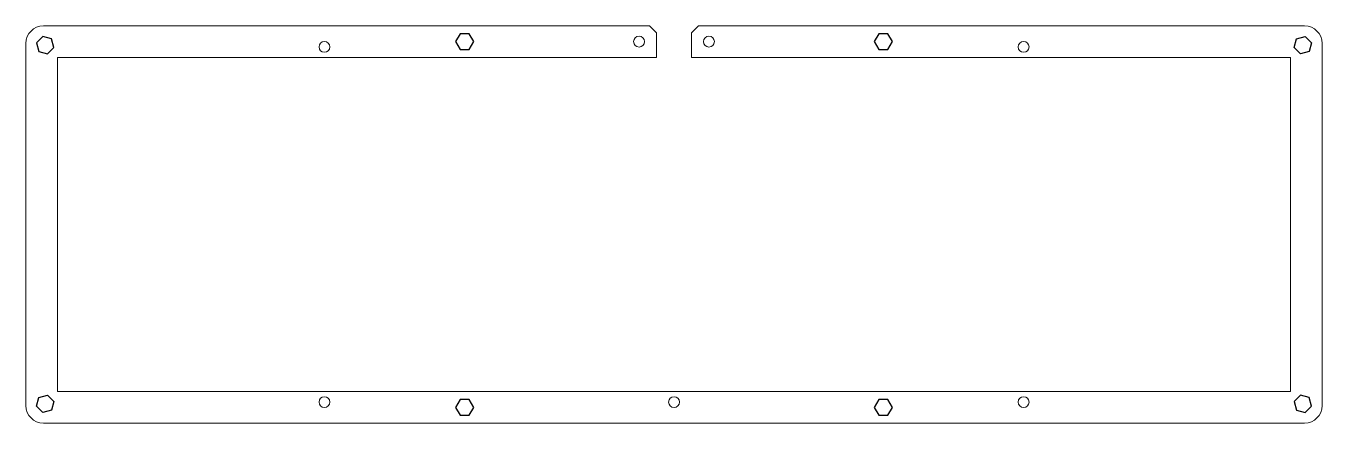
# Model space of a CAD drawing. Header units: millimetres. Extents: x 0 to 371, y 0 to 114.
import ezdxf

# ---------------------------------------------------------------- set-up
doc = ezdxf.new("R2010")
doc.units = ezdxf.units.MM
doc.header["$MEASUREMENT"] = 0

msp = doc.modelspace()

# ---------------------------------------------------------------- linework, layer by layer
at = {"lineweight": 0}
for p, q in [((5, 113.6), (178.39, 113.6)), ((180.39, 111.6), (178.39, 113.6)), ((180.39, 104.6), (180.39, 111.6)), ((190.39, 111.6), (192.39, 113.6)), ((190.39, 104.6), (190.39, 111.6)), ((192.39, 113.6), (365.77, 113.6)), ((0, 108.6), (0, 5)), ((370.77, 108.6), (370.77, 5)), ((9, 104.6), (9, 9)), ((9, 104.6), (180.39, 104.6)), ((190.39, 104.6), (361.77, 104.6)), ((361.77, 104.6), (361.77, 9)), ((361.77, 9), (9, 9)), ((365.77, 0), (5, 0))]:
    msp.add_line(p, q, dxfattribs=at)
for points in [[(124.2, 106.85), (126.8, 106.85), (128.1, 109.1), (126.8, 111.35), (124.2, 111.35), (122.9, 109.1)], [(243.98, 106.85), (246.57, 106.85), (247.87, 109.1), (246.57, 111.35), (243.98, 111.35), (242.68, 109.1)], [(4.83, 110.61), (2.99, 108.77), (3.66, 106.26), (6.17, 105.59), (8.01, 107.43), (7.34, 109.94)], [(365.95, 110.61), (367.78, 108.77), (367.11, 106.26), (364.6, 105.59), (362.77, 107.43), (363.44, 109.94)], [(4.83, 2.99), (2.99, 4.83), (3.66, 7.34), (6.17, 8.01), (8.01, 6.17), (7.34, 3.66)], [(365.95, 2.99), (367.78, 4.83), (367.11, 7.34), (364.6, 8.01), (362.77, 6.17), (363.44, 3.66)], [(124.2, 2.25), (126.8, 2.25), (128.1, 4.5), (126.8, 6.75), (124.2, 6.75), (122.9, 4.5)], [(243.98, 2.25), (246.57, 2.25), (247.87, 4.5), (246.57, 6.75), (243.98, 6.75), (242.68, 4.5)]]:
    msp.add_lwpolyline(points, close=True)
for centre in [(85.39, 107.6), (175.39, 109.1), (195.39, 109.1), (285.39, 107.6), (85.39, 6), (185.39, 6), (285.39, 6)]:
    msp.add_circle(centre, 1.55, dxfattribs=at)
for centre, start, end in [((5, 108.6), 90, 180), ((365.77, 108.6), 0, 90), ((5, 5), 180, 270), ((365.77, 5), 270, 0)]:
    msp.add_arc(centre, 5, start, end, dxfattribs=at)

doc.saveas('drawing.dxf')
